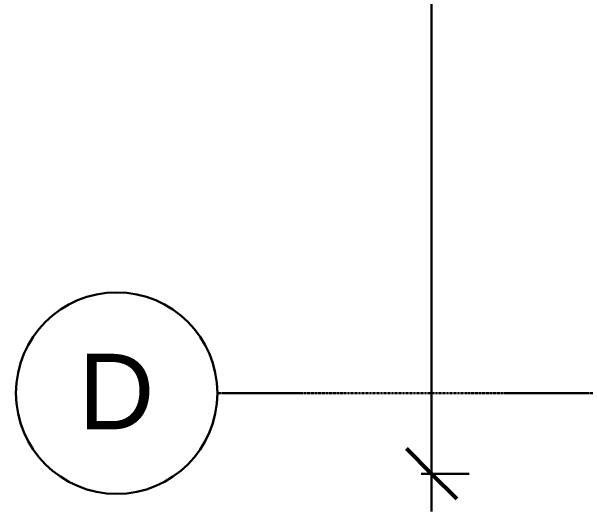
# Model space of a CAD drawing. Header units: inches. Extents: x -15746 to 650, y -81 to 12338.
# Drawn here: x -4126 to -3989.2, y 10811 to 10930.1 of the extents above; entities that cross this region are included whole.
import ezdxf

# ---------------------------------------------------------------- set-up
doc = ezdxf.new("R2010")
doc.units = ezdxf.units.IN
doc.header["$MEASUREMENT"] = 0
doc.linetypes.add('Grid Line 1_2_', pattern=[0.875, 0.5, -0.125, 0.125, -0.125])
for name, color, linetype, lineweight in [('A-ANNO-DIMS', 211, 'Continuous', 9), ('A-ANNO-DIMS-96', 211, 'Continuous', 9), ('S-GRID', 1, 'Continuous', 9), ('S-GRID-IDEN', 1, 'Continuous', 30)]:
    doc.layers.add(name, color=color, linetype=linetype, lineweight=lineweight)
doc.styles.add('Arial', font='arial.ttf', dxfattribs={"height": 18})
doc.styles.add('Century Gothic_B', font='', dxfattribs={"height": 9})
doc.styles.get('Century Gothic_B').set_extended_font_data('Century Gothic', bold=True)
doc.dimstyles.new('OD__1_4__Tol__', dxfattribs={"dimscale": 12, "dimtxt": 9.397514, "dimasz": 1, "dimexe": 0.75, "dimexo": 0.5, "dimgap": 0.125, "dimtad": 1, "dimrnd": 0.25, "dimzin": 1, "dimdsep": 46, "dimlunit": 4, "dimtxsty": 'Century Gothic_B', "dimblk1": 'OBLIQUE', "dimblk2": 'OBLIQUE', "dimsah": 1, "dimcen": 0.09, "dimdle": 0.75, "dimazin": 0, "dimtfac": 1, "dimtdec": 4, "dimtix": 1, "dimtmove": 0, "dimatfit": 3, "dimfxl": 1, "dimtvp": 1, "dimtfill": 1, "dimfrac": 2, "dimtolj": 1, "dimtzin": 0, "dimlwd": 30, "dimlwe": 30, "dimarcsym": 2})

# ---------------------------------------------------------------- blocks, each defined once
blk = doc.blocks.new('Grid - Grid Head - Circle-1738874-FRAMING PLAN - 1ST FLOOR')
at = {"layer": 'S-GRID-IDEN'}
for start, end in [(360, 180), (180, 360)]:
    blk.add_arc((0, 0), 0.25, start, end, dxfattribs=at)
blk = doc.blocks.new('DIMBLOCK6-FRAMING PLAN - 1ST FLOOR')
at = {"layer": 'A-ANNO-DIMS-96', "lineweight": 30}
for p, q in [((-4025.9, 10810.99), (-4025.9, 11287.79)), ((-4028.39, 11278.79), (-4016.9, 11278.79)), ((-4025.9, 11278.79), (-4028.39, 11278.79)), ((-4028.39, 10819.99), (-4016.9, 10819.99)), ((-4025.9, 10819.99), (-4028.39, 10819.99))]:
    blk.add_line(p, q, dxfattribs=at)
at = {"layer": 'A-ANNO-DIMS-96', "lineweight": 50}
for p, q in [((-4025.9, 11278.79), (-4031.9, 11284.79)), ((-4025.9, 11278.79), (-4019.9, 11272.79)), ((-4025.9, 10819.99), (-4031.9, 10825.99)), ((-4025.9, 10819.99), (-4019.9, 10813.99))]:
    blk.add_line(p, q, dxfattribs=at)
at = {"layer": 'A-ANNO-DIMS-96', "color": 0, "lineweight": 30, "insert": (-4038.94, 11017.39), "char_height": 9, "width": 76.7911, "attachment_point": 1, "rotation": 90, "line_spacing_factor": 0.984502, "style": 'Century Gothic_B', "bg_fill": 3, "box_fill_scale": 1.25, "bg_fill_color": 256, "bg_fill_true_color": 13158600, "bg_fill_transparency": 0}
blk.add_mtext('38\' - 2 3/4"', dxfattribs=at)
blk = doc.blocks.new('_Oblique')
at = {"color": 0, "linetype": 'ByBlock', "lineweight": -2}
blk.add_line((-0.5, -0.5), (0.5, 0.5), dxfattribs=at)

msp = doc.modelspace()

# ---------------------------------------------------------------- linework, layer by layer
at = {"layer": 'S-GRID', "linetype": 'Grid Line 1_2_', "lineweight": 30}
msp.add_line((-1814.20638, 10839.1894), (-4076.95, 10839.1894), dxfattribs=at)

# ---------------------------------------------------------------- block references
at = {"layer": 'S-GRID-IDEN', "xscale": 95.99999999999994, "yscale": 95.99999999999994, "zscale": 95.99999999999994, "rotation": 89.99999999999986}
msp.add_blockref('Grid - Grid Head - Circle-1738874-FRAMING PLAN - 1ST FLOOR', (-4100.95, 10839.1894), dxfattribs=at)

# ---------------------------------------------------------------- texts
at = {"layer": 'S-GRID-IDEN', "lineweight": 9, "insert": (-4110.11235, 10848.57022), "char_height": 18, "width": 22.119, "attachment_point": 1, "style": 'Arial'}
msp.add_mtext('D', dxfattribs=at)

# ---------------------------------------------------------------- next in the draw order: dimensions: what is measured, and where the dimension line sits
at = {"layer": 'A-ANNO-DIMS', "lineweight": 30}
dim = msp.add_linear_dim(base=(-4025.90407, 11278.7894), p1=(-4034.38935, 10819.9894), p2=(-4034.38935, 11278.7894), angle=90, dimstyle='OD__1_4__Tol__', override={"dimpost": '<>', "dimfxl": 458.8}, dxfattribs=at)
dim.commit()
dim.dimension.update_dxf_attribs({"geometry": 'DIMBLOCK6-FRAMING PLAN - 1ST FLOOR', "text_midpoint": (-4032.83405, 11049.3894)})

doc.saveas('drawing.dxf')
